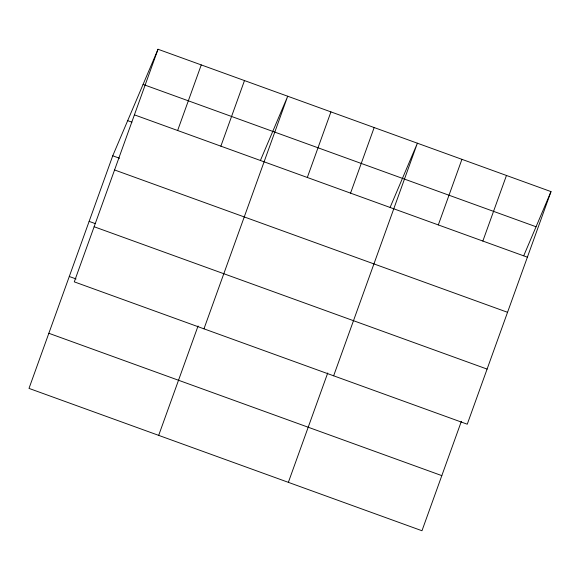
<?xml version="1.0" encoding="UTF-8"?>
<svg xmlns="http://www.w3.org/2000/svg" width="580" height="580" viewBox="0 0 580 580"><rect width="100%" height="100%" fill="white"/><g stroke="black" fill="none" stroke-linecap="round" stroke-linejoin="round"><path stroke-width="0.87" d="M158.028 49.256L74.283 281.858L467.255 424.205L551 191.603L158.028 49.256L112.745 155.795L29 388.397L421.972 530.743L461.361 421.348M177.639 130.5L201.253 64.916M220.871 146.16L244.485 80.576M158.681 435.37L198.063 325.974M203.964 328.831L287.709 96.229L260.449 160.37M307.32 177.473L330.933 111.889M350.552 193.133L374.165 127.549M288.361 482.342L327.743 372.947M333.645 375.804L417.39 143.202L390.13 207.343M438.313 224.924L461.926 159.34M482.85 241.055L506.463 175.472M523.74 255.737L551 191.603M143.086 84.419L536.058 226.758M134.415 114.847L527.387 257.187M127.687 120.64L131.921 122.177M112.745 155.795L119.524 158.253M114.572 169.962L507.543 312.301M89.132 221.386L95.062 223.532M94.127 226.744L487.099 369.09M69.288 276.5L76.067 278.951M48.843 333.282L441.815 475.629"/></g></svg>
